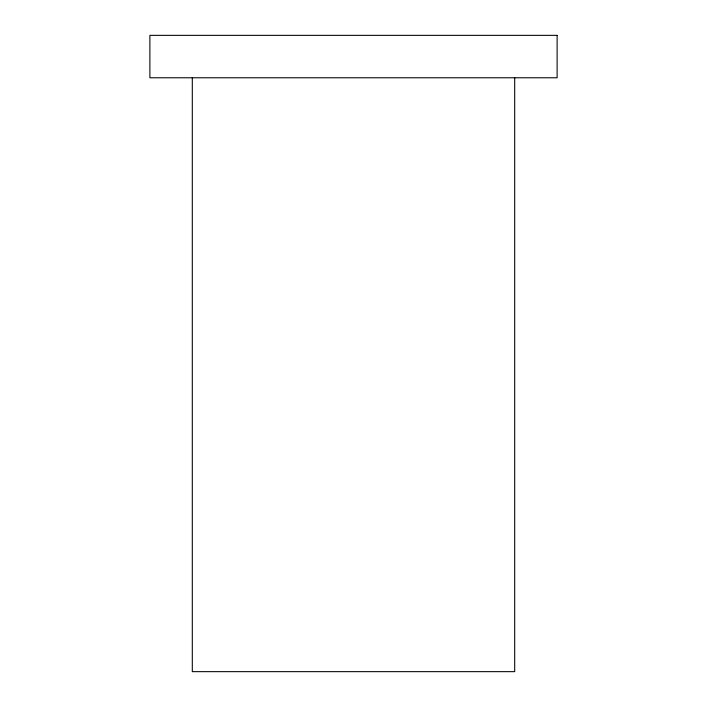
<?xml version="1.0" encoding="UTF-8"?>
<svg xmlns="http://www.w3.org/2000/svg" width="707" height="707" viewBox="0 0 707 707"><rect width="100%" height="100%" fill="white"/><g stroke="black" fill="none" stroke-linecap="round" stroke-linejoin="round"><path stroke-width="1.06" d="M514.696 77.77L514.696 671.65L192.304 671.65L192.304 77.77M557.116 35.35L149.884 35.35L149.884 77.77L557.116 77.77L557.116 35.35"/></g></svg>
